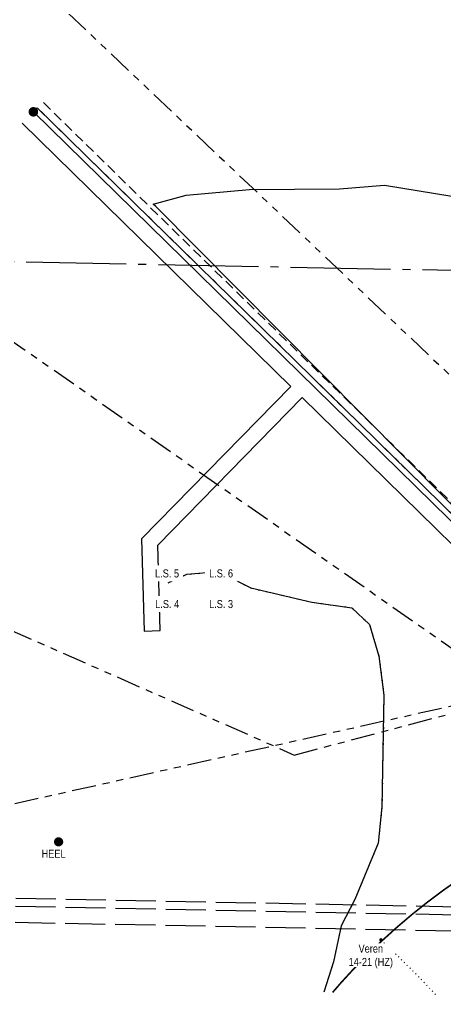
# Model space of a CAD drawing. Extents: x 398369 to 421873, y 6032457 to 6050071.
# Drawn here: x 409477 to 410008, y 6046595 to 6047825 of the extents above; entities that cross this region are included whole.
import ezdxf

# ---------------------------------------------------------------- set-up
doc = ezdxf.new("R2010")
doc.units = 0
doc.header["$LTSCALE"] = 5
for name, pattern in [('DASHDOT2', [12.7, 6.35, -3.175, 0, -3.175]), ('foc-ACCESSROAD', [3.75, 2.5, -1.25]), ('foc-DOT', [1, 0.2, -0.8]), ('foc-DRILLPATH', [14.75, 6, -1.75, 1.75, -1.75, 1.75, -1.75]), ('foc-LSD', [8, 5, -3]), ('foc-QUARTERLINE', [33, 25, -3, 2, -3]), ('foc-UNSURVEYED', [12.5, 10, -2.5]), ('foc-WHEELTRACKS', [2, 0.4, -1.6])]:
    doc.linetypes.add(name, pattern=pattern)
for name, color, linetype in [('ABADATA-DRILL', 8, 'foc-DOT'), ('ABADATA-DRILL-T', 8, 'Continuous'), ('AS-WILDLIFE', 131, 'DASHDOT2'), ('C-AR', 13, 'foc-ACCESSROAD'), ('C-RW', 13, 'Continuous'), ('DETAIL-HZ-Existing', 8, 'foc-DOT'), ('F-RW', 190, 'Continuous'), ('L-MON', 1, 'Continuous'), ('L-SECQ', 8, 'foc-QUARTERLINE'), ('L-SECTION-LSD', 7, 'foc-LSD'), ('L-USEC', 7, 'foc-UNSURVEYED'), ('P-PDRILLPATH', 12, 'foc-DRILLPATH'), ('T-WATER-P3', 160, 'foc-WHEELTRACKS'), ('WETLAND', 143, 'Continuous')]:
    doc.layers.add(name, color=color, linetype=linetype)
doc.styles.add('100L', font='ARIALN.TTF', dxfattribs={"height": 11})
doc.styles.add('80L', font='ARIALN.TTF', dxfattribs={"height": 10})
doc.styles.add('foc-LtypeFont', font='ARIALN.TTF', dxfattribs={"height": 7.35})
doc.linetypes.add('foc-TOPO-flowdirection-NOLINE', pattern='A,0,[">",foc-LtypeFont,S=0.3,R=0,X=0,Y=-0.945],-20,[">",foc-LtypeFont,S=0.3,R=0,X=0,Y=-0.945],0', length=20)

# ---------------------------------------------------------------- blocks, each defined once
blk = doc.blocks.new('BH_Existing')
at = {"layer": 'DETAIL-HZ-Existing'}
h = blk.add_hatch(color=256, dxfattribs=at)
h.dxf.hatch_style = 1
edge = h.paths.add_edge_path()
edge.add_arc((0, 0), 0.45, 0, 360)
blk = doc.blocks.new('fdia')
at = {"color": 255, "const_width": 1}
blk.add_lwpolyline([(-0.5, 0, 1), (0.5, 0, 1)], format="xyb", close=True, dxfattribs=at)
blk = doc.blocks.new('Fdiaa')
blk.add_blockref('fdia', (0, 0))
blk = doc.blocks.new('fdib')
at = {"color": 1, "const_width": 1.6}
blk.add_lwpolyline([(-0.4, 0, 1), (0.4, 0, 1)], format="xyb", close=True, dxfattribs=at)
at = {"color": 1}
blk.add_circle((0, 0), 0.8, dxfattribs=at)
blk = doc.blocks.new('Fdibb')
blk.add_blockref('fdib', (0, 0))
blk = doc.blocks.new('fdicc')
for name in ['Fdibb', 'Fdiaa']:
    blk.add_blockref(name, (0, 0))
blk = doc.blocks.new('FDI')
blk.add_blockref('fdicc', (0, 0))
blk = doc.blocks.new('plbh')
at = {"layer": 'L-MON'}
h = blk.add_hatch(color=255, dxfattribs=at)
h.dxf.hatch_style = 1
edge = h.paths.add_edge_path()
edge.add_arc((0, 0), 1.16, 0, 360)
h = blk.add_hatch(color=256, dxfattribs=at)
h.dxf.hatch_style = 1
h.paths.add_polyline_path([(-0.96, 0, 1), (0.96, 0, 1)])
h.paths.add_polyline_path([(0.91, 0, -1), (-0.91, 0, -1)], flags=16)
h.paths.add_polyline_path([(0.45, 0, -1), (-0.45, 0, -1)], flags=0)
h = blk.add_hatch(color=256, dxfattribs=at)
h.dxf.hatch_style = 1
h.paths.add_polyline_path([(-0.45, 0, 1), (0.45, 0, 1)])
h.paths.add_polyline_path([(0.4, 0, -1), (-0.4, 0, -1)], flags=16)
at = {"layer": 'L-MON', "color": 240}
for radius in [0.96, 0.91, 0.45, 0.4]:
    blk.add_circle((0, 0), radius, dxfattribs=at)

msp = doc.modelspace()

# ---------------------------------------------------------------- linework, layer by layer
at = {"layer": 'ABADATA-DRILL', "flags": 128}
msp.add_lwpolyline([(409996.251, 6046607.752), (409991.978, 6046612.229), (409982.029, 6046622.724), (409975.351, 6046629.644), (409968.592, 6046636.496), (409962.567, 6046642.483), (409961.752, 6046643.289), (409951.415, 6046653.361), (409941.057, 6046663.403), (409928.157, 6046675.945)], dxfattribs=at)
at = {"layer": 'AS-WILDLIFE', "const_width": 2, "flags": 128}
msp.add_lwpolyline([(409867.811, 6046610.271), (409877.676, 6046621.716), (409894.469, 6046640.019), (409911.822, 6046657.791), (409929.719, 6046675.016), (409948.142, 6046691.677), (409967.073, 6046707.757), (409986.494, 6046723.243), (410006.387, 6046738.118), (410026.732, 6046752.368), (410047.509, 6046765.979), (410068.7, 6046778.939), (410090.282, 6046791.235), (410112.236, 6046802.854), (410134.54, 6046813.787), (410157.172, 6046824.021), (410180.112, 6046833.549), (410203.336, 6046842.359), (410226.822, 6046850.444), (410250.549, 6046857.796), (410274.492, 6046864.407), (410298.628, 6046870.272), (410322.936, 6046875.385), (410347.39, 6046879.741), (410371.968, 6046883.335), (410396.645, 6046886.164), (410421.399, 6046888.226), (410446.204, 6046889.519), (410471.038, 6046890.041), (410495.876, 6046889.791), (410520.694, 6046888.77), (410545.468, 6046886.979), (410570.175, 6046884.42), (410594.791, 6046881.095), (410619.291, 6046877.008), (410643.653, 6046872.161), (410667.853, 6046866.561), (410691.867, 6046860.212), (410731.49, 6046849.075), (410754.639, 6046842.196), (410777.569, 6046834.619), (410800.259, 6046826.351), (410822.687, 6046817.4), (410844.835, 6046807.773), (410866.681, 6046797.48), (410888.205, 6046786.531), (410909.387, 6046774.934), (410930.209, 6046762.701), (410950.65, 6046749.843), (410970.693, 6046736.371), (410973.971, 6046734.526), (411004.926, 6046715.378), (411014.33, 6046710.435)], dxfattribs=at)
at = {"layer": 'C-AR'}
msp.add_lwpolyline([(409498.991, 6047715.024), (410204.859, 6047023.34), (410346.444, 6046878.829), (410358.667, 6046880.637), (410211.928, 6047030.408), (409505.987, 6047722.163)], dxfattribs=at)
at = {"layer": 'C-RW'}
msp.add_lwpolyline([(409480.102, 6047695.747), (409815.506, 6047367.083), (409629.11, 6047176.827), (409632.557, 6047061.602), (409652.546, 6047062.2), (409649.354, 6047168.914), (409829.79, 6047353.087), (410185.774, 6047004.256), (410390.598, 6046795.199), (410404.878, 6046809.19), (410199.911, 6047018.392), (409494.094, 6047710.026)], dxfattribs=at)
at = {"layer": 'F-RW'}
msp.add_lwpolyline([(410625.825, 6046595.407), (410515.869, 6046705.903), (410204.859, 6047023.34), (409498.991, 6047715.024), (409494.094, 6047710.026), (410199.911, 6047018.392), (410510.89, 6046700.987), (410615.758, 6046595.605)], dxfattribs=at)
at = {"layer": 'L-SECQ'}
msp.add_line((410105.071, 6047510.076), (409300.466, 6047525.854), dxfattribs=at)
at = {"layer": 'L-USEC'}
for p, q in [((409284.599, 6046731.743), (410089.357, 6046715.963)), ((409284.402, 6046721.686), (410089.158, 6046705.906)), ((409284.007, 6046701.582), (410088.761, 6046685.802))]:
    msp.add_line(p, q, dxfattribs=at)
at = {"layer": 'T-WATER-P3', "flags": 128}
msp.add_lwpolyline([(409662.416, 6047121.635), (409685.551, 6047132.43), (409725.396, 6047135.746), (409765.54, 6047115.394), (409841.885, 6047097.636), (409891.653, 6047090.723), (409913.932, 6047069.62), (409925.619, 6047030.394), (409931.86, 6046981.385), (409929.352, 6046842.171), (409924.752, 6046796.741), (409895.448, 6046726.172), (409878.434, 6046693.335), (409868.895, 6046648.643), (409856.862, 6046610.486)], dxfattribs=at)
at = {"layer": 'T-WATER-P3', "linetype": 'foc-TOPO-flowdirection-NOLINE', "flags": 128}
msp.add_lwpolyline([(409662.416, 6047121.635), (409685.551, 6047132.43), (409725.396, 6047135.746), (409765.54, 6047115.394), (409841.885, 6047097.636), (409891.653, 6047090.723), (409913.932, 6047069.62), (409925.619, 6047030.394), (409931.86, 6046981.385), (409929.352, 6046842.171), (409924.752, 6046796.741), (409895.448, 6046726.172), (409878.434, 6046693.335), (409868.895, 6046648.643), (409856.862, 6046610.486)], dxfattribs=at)
at = {"layer": 'WETLAND', "flags": 128}
msp.add_lwpolyline([(410111.895, 6047123.129), (409646.831, 6047591.665), (409643.896, 6047594.597), (409685.112, 6047605.807), (409764.028, 6047613.062), (409876.271, 6047614.043), (409932.626, 6047618.539), (410016.752, 6047604.844)], dxfattribs=at)

# ---------------------------------------------------------------- block references
at = {"layer": 'ABADATA-DRILL-T', "xscale": 4.997834250000043, "yscale": 4.997834250000043, "zscale": 4.997834250000043}
msp.add_blockref('BH_Existing', (409928.164, 6046675.882), dxfattribs=at)
at = {"layer": 'L-MON', "xscale": 4.997834250000043, "yscale": 4.997834250000043, "zscale": 4.997834250000043}
msp.add_blockref('FDI', (409494.094, 6047710.026), dxfattribs=at)
at = {"layer": 'L-MON', "color": 5, "xscale": 5.00000000000003, "yscale": 5.00000000000003, "zscale": 5.00000000000003}
msp.add_blockref('plbh', (409525.61, 6046798.313), dxfattribs=at)

# ---------------------------------------------------------------- texts
at = {"color": 14, "insert": (409519.356, 6046783.475), "char_height": 9.9957, "attachment_point": 5, "style": '80L'}
msp.add_mtext_dynamic_manual_height_columns('\\pxqc;HEEL', width=19.07845, gutter_width=47.521, heights=[0], dxfattribs=at)

# ---------------------------------------------------------------- next in the draw order: texts
at = {"layer": 'ABADATA-DRILL-T', "insert": (409887.544, 6046669.973), "char_height": 9.99567, "attachment_point": 1, "style": '80L', "bg_fill": 3, "box_fill_scale": 1.15, "bg_fill_color": 256, "bg_fill_true_color": 256, "bg_fill_transparency": 0}
msp.add_mtext_dynamic_manual_height_columns('\\pxqc;Veren\\P14-21 (HZ)', width=55.81886, gutter_width=50.022, heights=[0], dxfattribs=at)
at = {"layer": 'L-SECTION-LSD', "char_height": 9.99567, "attachment_point": 1, "style": '100L', "bg_fill": 3, "box_fill_scale": 1.5, "bg_fill_color": 256, "bg_fill_transparency": 0}
for s, width, insert in [('\\pxqr;L.S. 5', 30.41432, (409645.587, 6047138.545)), ('\\pxql;L.S. 6', 30.49634, (409713.517, 6047138.545)), ('\\pxqr;L.S. 4', 30.55313, (409645.587, 6047100.276)), ('\\pxql;L.S. 3', 30.38908, (409713.517, 6047100.276))]:
    msp.add_mtext_dynamic_manual_height_columns(s, width=width, gutter_width=55.024, heights=[0], dxfattribs=dict(at, insert=insert))

# ---------------------------------------------------------------- next in the draw order: linework, layer by layer
at = {"layer": 'P-PDRILLPATH'}
for points in [[(407825.303, 6049457.172), (410218.83, 6047187.121), (410353.878, 6047056.061)], [(407818.518, 6049116.477), (409036.395, 6047725.428), (410045.06, 6047020.205), (410348.583, 6047050.753)], [(407811.089, 6048743.024), (408721.621, 6047390.934), (409819.908, 6046906.757), (410343.288, 6047045.445)], [(408056.492, 6048063.007), (408307.9, 6047025.656), (409398.815, 6046830.021), (410337.994, 6047040.137)]]:
    msp.add_lwpolyline(points, dxfattribs=at)

doc.saveas('drawing.dxf')
